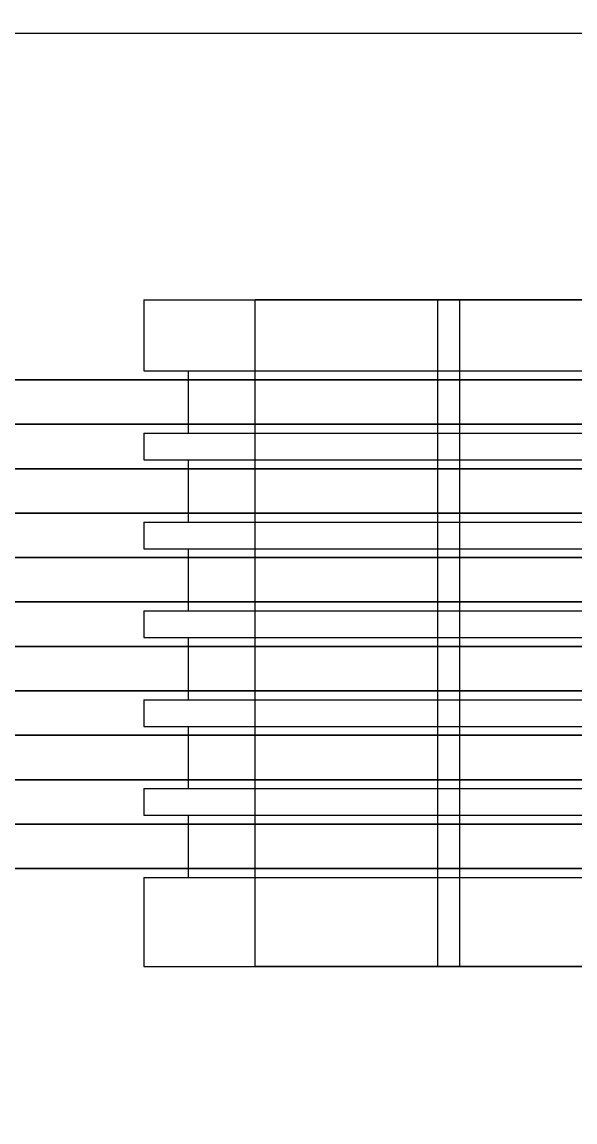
# Model space of a CAD drawing. Header units: millimetres. Extents: x -191664 to 191490, y -197311 to 10263.
# Drawn here: x 26940.8 to 27065, y -19695 to -19447.5 of the extents above; entities that cross this region are included whole.
import ezdxf

# ---------------------------------------------------------------- set-up
doc = ezdxf.new("R2010")
doc.units = ezdxf.units.MM
doc.layers.add('COTAS_INSTALACION_P', color=30, linetype='Continuous', lineweight=0)
doc.layers.add('superior_briquetadora', color=7, linetype='Continuous', lineweight=0)
doc.dimstyles.new('PLANTA_100', dxfattribs={"dimtxt": 250, "dimasz": 150, "dimexe": 150, "dimexo": 80, "dimgap": 100, "dimtad": 1, "dimtih": 1, "dimtoh": 1, "dimdec": 1, "dimdsep": 46, "dimcen": 0.09, "dimclrd": 1, "dimclre": 1, "dimclrt": 1, "dimadec": 0, "dimazin": 0, "dimtfac": 1, "dimtdec": 4, "dimtofl": 0, "dimtmove": 0, "dimatfit": 3, "dimfxl": 1, "dimtolj": 1, "dimtzin": 0, "dimarcsym": 0})

# ---------------------------------------------------------------- blocks, each defined once
blk = doc.blocks.new('*D5')
at = {"layer": 'COTAS_INSTALACION_P', "color": 1, "lineweight": -2, "transparency": 16777216}
for p, q in [((-1000, -18080), (-1000, -25850)), ((60117.12, -18080), (60117.12, -25850)), ((-850, -25700), (59967.12, -25700))]:
    blk.add_line(p, q, dxfattribs=at)
at = {"layer": 'COTAS_INSTALACION_P', "color": 1, "transparency": 16777216}
for points in [[(-850, -25675), (-850, -25725), (-1000, -25700)], [(59967.12, -25675), (59967.12, -25725), (60117.12, -25700)]]:
    blk.add_solid(points, dxfattribs=at)
at = {"layer": 'Defpoints', "color": 0, "transparency": 16777216}
for p in [(-1000, -18000), (60117.12, -18000), (60117.12, -25700)]:
    blk.add_point(p, dxfattribs=at)

msp = doc.modelspace()

# ---------------------------------------------------------------- linework, layer by layer
at = {"layer": 'superior_briquetadora', "color": 127, "true_color": 0x587e77}
for p, q in [((26932.1, -19450), (26941.38, -19450)), ((26941.38, -19450), (26952.5, -19450)), ((26952.5, -19450), (26965.33, -19450)), ((26965.33, -19450), (26979.71, -19450)), ((26979.71, -19450), (26995.49, -19450)), ((26995.49, -19450), (27012.47, -19450)), ((27012.47, -19450), (27030.45, -19450)), ((27030.45, -19450), (27049.23, -19450)), ((27049.23, -19450), (27068.58, -19450))]:
    msp.add_line(p, q, dxfattribs=at)
at = {"layer": 'superior_briquetadora', "color": 9, "true_color": 0xb9c3c2}
for p, q in [((26968.19, -19510), (26969.64, -19510)), ((26968.19, -19510), (26968.19, -19526)), ((26969.64, -19510), (26973.96, -19510)), ((26973.96, -19510), (26981.06, -19510)), ((26981.06, -19510), (26990.78, -19510)), ((26990.78, -19510), (27002.89, -19510)), ((26993.19, -19660), (26993.19, -19510)), ((26995.46, -19510), (26993.19, -19510)), ((27001.85, -19510), (26995.46, -19510)), ((27011.07, -19510), (27001.85, -19510)), ((27002.89, -19510), (27017.13, -19510)), ((27021.3, -19510), (27011.07, -19510)), ((27017.13, -19510), (27033.19, -19510)), ((27030.53, -19510), (27021.3, -19510)), ((27036.91, -19510), (27030.53, -19510)), ((27033.19, -19510), (27050.69, -19510)), ((27034.19, -19660), (27034.19, -19510)), ((27036.46, -19510), (27034.19, -19510)), ((27042.85, -19510), (27036.46, -19510)), ((27039.19, -19510), (27036.91, -19510)), ((27039.19, -19660), (27039.19, -19510)), ((27052.07, -19510), (27042.85, -19510)), ((27050.69, -19510), (27069.26, -19510)), ((27062.3, -19510), (27052.07, -19510)), ((27071.53, -19510), (27062.3, -19510)), ((26968.19, -19526), (26969.64, -19526)), ((26969.64, -19526), (26973.96, -19526)), ((26973.96, -19526), (26981.06, -19526)), ((26978.19, -19526), (26979.82, -19526)), ((26978.19, -19540), (26978.19, -19526)), ((26979.82, -19526), (26984.69, -19526)), ((26981.06, -19526), (26990.78, -19526)), ((26984.69, -19526), (26992.65, -19526)), ((26990.78, -19526), (27002.89, -19526)), ((26992.65, -19526), (27003.49, -19526)), ((27002.89, -19526), (27017.13, -19526)), ((27003.49, -19526), (27016.91, -19526)), ((27016.91, -19526), (27032.55, -19526)), ((27017.13, -19526), (27033.19, -19526)), ((27032.55, -19526), (27049.98, -19526)), ((27033.19, -19526), (27050.69, -19526)), ((27049.98, -19526), (27068.73, -19526)), ((27050.69, -19526), (27069.26, -19526)), ((26968.19, -19540), (26969.64, -19540)), ((26968.19, -19540), (26968.19, -19546)), ((26969.64, -19540), (26973.96, -19540)), ((26973.96, -19540), (26981.06, -19540)), ((26978.19, -19540), (26979.82, -19540)), ((26979.82, -19540), (26984.69, -19540)), ((26981.06, -19540), (26990.78, -19540)), ((26984.69, -19540), (26992.65, -19540)), ((26990.78, -19540), (27002.89, -19540)), ((26992.65, -19540), (27003.49, -19540)), ((27002.89, -19540), (27017.13, -19540)), ((27003.49, -19540), (27016.91, -19540)), ((27016.91, -19540), (27032.55, -19540)), ((27017.13, -19540), (27033.19, -19540)), ((27032.55, -19540), (27049.98, -19540)), ((27033.19, -19540), (27050.69, -19540)), ((27049.98, -19540), (27068.73, -19540)), ((27050.69, -19540), (27069.26, -19540)), ((26968.19, -19546), (26969.64, -19546)), ((26969.64, -19546), (26973.96, -19546)), ((26973.96, -19546), (26981.06, -19546)), ((26978.19, -19546), (26979.82, -19546)), ((26978.19, -19560), (26978.19, -19546)), ((26979.82, -19546), (26984.69, -19546)), ((26981.06, -19546), (26990.78, -19546)), ((26984.69, -19546), (26992.65, -19546)), ((26990.78, -19546), (27002.89, -19546)), ((26992.65, -19546), (27003.49, -19546)), ((27002.89, -19546), (27017.13, -19546)), ((27003.49, -19546), (27016.91, -19546)), ((27016.91, -19546), (27032.55, -19546)), ((27017.13, -19546), (27033.19, -19546)), ((27032.55, -19546), (27049.98, -19546)), ((27033.19, -19546), (27050.69, -19546)), ((27049.98, -19546), (27068.73, -19546)), ((27050.69, -19546), (27069.26, -19546)), ((26968.19, -19560), (26969.64, -19560)), ((26968.19, -19560), (26968.19, -19566)), ((26969.64, -19560), (26973.96, -19560)), ((26973.96, -19560), (26981.06, -19560)), ((26978.19, -19560), (26979.82, -19560)), ((26979.82, -19560), (26984.69, -19560)), ((26981.06, -19560), (26990.78, -19560)), ((26984.69, -19560), (26992.65, -19560)), ((26990.78, -19560), (27002.89, -19560)), ((26992.65, -19560), (27003.49, -19560)), ((27002.89, -19560), (27017.13, -19560)), ((27003.49, -19560), (27016.91, -19560)), ((27016.91, -19560), (27032.55, -19560)), ((27017.13, -19560), (27033.19, -19560)), ((27032.55, -19560), (27049.98, -19560)), ((27033.19, -19560), (27050.69, -19560)), ((27049.98, -19560), (27068.73, -19560)), ((27050.69, -19560), (27069.26, -19560)), ((26968.19, -19566), (26969.64, -19566)), ((26969.64, -19566), (26973.96, -19566)), ((26973.96, -19566), (26981.06, -19566)), ((26978.19, -19566), (26979.82, -19566)), ((26978.19, -19580), (26978.19, -19566)), ((26979.82, -19566), (26984.69, -19566)), ((26981.06, -19566), (26990.78, -19566)), ((26984.69, -19566), (26992.65, -19566)), ((26990.78, -19566), (27002.89, -19566)), ((26992.65, -19566), (27003.49, -19566)), ((27002.89, -19566), (27017.13, -19566)), ((27003.49, -19566), (27016.91, -19566)), ((27016.91, -19566), (27032.55, -19566)), ((27017.13, -19566), (27033.19, -19566)), ((27032.55, -19566), (27049.98, -19566)), ((27033.19, -19566), (27050.69, -19566)), ((27049.98, -19566), (27068.73, -19566)), ((27050.69, -19566), (27069.26, -19566)), ((26968.19, -19580), (26969.64, -19580)), ((26968.19, -19580), (26968.19, -19586)), ((26969.64, -19580), (26973.96, -19580)), ((26973.96, -19580), (26981.06, -19580)), ((26978.19, -19580), (26979.82, -19580)), ((26979.82, -19580), (26984.69, -19580)), ((26981.06, -19580), (26990.78, -19580)), ((26984.69, -19580), (26992.65, -19580)), ((26990.78, -19580), (27002.89, -19580)), ((26992.65, -19580), (27003.49, -19580)), ((27002.89, -19580), (27017.13, -19580)), ((27003.49, -19580), (27016.91, -19580)), ((27016.91, -19580), (27032.55, -19580)), ((27017.13, -19580), (27033.19, -19580)), ((27032.55, -19580), (27049.98, -19580)), ((27033.19, -19580), (27050.69, -19580)), ((27049.98, -19580), (27068.73, -19580)), ((27050.69, -19580), (27069.26, -19580)), ((26968.19, -19586), (26969.64, -19586)), ((26969.64, -19586), (26973.96, -19586)), ((26973.96, -19586), (26981.06, -19586)), ((26978.19, -19586), (26979.82, -19586)), ((26978.19, -19600), (26978.19, -19586)), ((26979.82, -19586), (26984.69, -19586)), ((26981.06, -19586), (26990.78, -19586)), ((26984.69, -19586), (26992.65, -19586)), ((26990.78, -19586), (27002.89, -19586)), ((26992.65, -19586), (27003.49, -19586)), ((27002.89, -19586), (27017.13, -19586)), ((27003.49, -19586), (27016.91, -19586)), ((27016.91, -19586), (27032.55, -19586)), ((27017.13, -19586), (27033.19, -19586)), ((27032.55, -19586), (27049.98, -19586)), ((27033.19, -19586), (27050.69, -19586)), ((27049.98, -19586), (27068.73, -19586)), ((27050.69, -19586), (27069.26, -19586)), ((26968.19, -19600), (26969.64, -19600)), ((26968.19, -19600), (26968.19, -19606)), ((26969.64, -19600), (26973.96, -19600)), ((26973.96, -19600), (26981.06, -19600)), ((26978.19, -19600), (26979.82, -19600)), ((26979.82, -19600), (26984.69, -19600)), ((26981.06, -19600), (26990.78, -19600)), ((26984.69, -19600), (26992.65, -19600)), ((26990.78, -19600), (27002.89, -19600)), ((26992.65, -19600), (27003.49, -19600)), ((27002.89, -19600), (27017.13, -19600)), ((27003.49, -19600), (27016.91, -19600)), ((27016.91, -19600), (27032.55, -19600)), ((27017.13, -19600), (27033.19, -19600)), ((27032.55, -19600), (27049.98, -19600)), ((27033.19, -19600), (27050.69, -19600)), ((27049.98, -19600), (27068.73, -19600)), ((27050.69, -19600), (27069.26, -19600)), ((26968.19, -19606), (26969.64, -19606)), ((26969.64, -19606), (26973.96, -19606)), ((26973.96, -19606), (26981.06, -19606)), ((26978.19, -19606), (26979.82, -19606)), ((26978.19, -19620), (26978.19, -19606)), ((26979.82, -19606), (26984.69, -19606)), ((26981.06, -19606), (26990.78, -19606)), ((26984.69, -19606), (26992.65, -19606)), ((26990.78, -19606), (27002.89, -19606)), ((26992.65, -19606), (27003.49, -19606)), ((27002.89, -19606), (27017.13, -19606)), ((27003.49, -19606), (27016.91, -19606)), ((27016.91, -19606), (27032.55, -19606)), ((27017.13, -19606), (27033.19, -19606)), ((27032.55, -19606), (27049.98, -19606)), ((27033.19, -19606), (27050.69, -19606)), ((27049.98, -19606), (27068.73, -19606)), ((27050.69, -19606), (27069.26, -19606)), ((26968.19, -19620), (26969.64, -19620)), ((26968.19, -19620), (26968.19, -19626)), ((26969.64, -19620), (26973.96, -19620)), ((26973.96, -19620), (26981.06, -19620)), ((26978.19, -19620), (26979.82, -19620)), ((26979.82, -19620), (26984.69, -19620)), ((26981.06, -19620), (26990.78, -19620)), ((26984.69, -19620), (26992.65, -19620)), ((26990.78, -19620), (27002.89, -19620)), ((26992.65, -19620), (27003.49, -19620)), ((27002.89, -19620), (27017.13, -19620)), ((27003.49, -19620), (27016.91, -19620)), ((27016.91, -19620), (27032.55, -19620)), ((27017.13, -19620), (27033.19, -19620)), ((27032.55, -19620), (27049.98, -19620)), ((27033.19, -19620), (27050.69, -19620)), ((27049.98, -19620), (27068.73, -19620)), ((27050.69, -19620), (27069.26, -19620)), ((26968.19, -19626), (26969.64, -19626)), ((26969.64, -19626), (26973.96, -19626)), ((26973.96, -19626), (26981.06, -19626)), ((26978.19, -19626), (26979.82, -19626)), ((26978.19, -19640), (26978.19, -19626)), ((26979.82, -19626), (26984.69, -19626)), ((26981.06, -19626), (26990.78, -19626)), ((26984.69, -19626), (26992.65, -19626)), ((26990.78, -19626), (27002.89, -19626)), ((26992.65, -19626), (27003.49, -19626)), ((27002.89, -19626), (27017.13, -19626)), ((27003.49, -19626), (27016.91, -19626)), ((27016.91, -19626), (27032.55, -19626)), ((27017.13, -19626), (27033.19, -19626)), ((27032.55, -19626), (27049.98, -19626)), ((27033.19, -19626), (27050.69, -19626)), ((27049.98, -19626), (27068.73, -19626)), ((27050.69, -19626), (27069.26, -19626)), ((26968.19, -19640), (26969.64, -19640)), ((26968.19, -19640), (26968.19, -19660)), ((26969.64, -19640), (26973.96, -19640)), ((26973.96, -19640), (26981.06, -19640)), ((26978.19, -19640), (26979.82, -19640)), ((26979.82, -19640), (26984.69, -19640)), ((26981.06, -19640), (26990.78, -19640)), ((26984.69, -19640), (26992.65, -19640)), ((26990.78, -19640), (27002.89, -19640)), ((26992.65, -19640), (27003.49, -19640)), ((27002.89, -19640), (27017.13, -19640)), ((27003.49, -19640), (27016.91, -19640)), ((27016.91, -19640), (27032.55, -19640)), ((27017.13, -19640), (27033.19, -19640)), ((27032.55, -19640), (27049.98, -19640)), ((27033.19, -19640), (27050.69, -19640)), ((27049.98, -19640), (27068.73, -19640)), ((27050.69, -19640), (27069.26, -19640)), ((26968.19, -19660), (26969.64, -19660)), ((26969.64, -19660), (26973.96, -19660)), ((26973.96, -19660), (26981.06, -19660)), ((26981.06, -19660), (26990.78, -19660)), ((26990.78, -19660), (27002.89, -19660)), ((26995.46, -19660), (26993.19, -19660)), ((27001.85, -19660), (26995.46, -19660)), ((27011.07, -19660), (27001.85, -19660)), ((27002.89, -19660), (27017.13, -19660)), ((27021.3, -19660), (27011.07, -19660)), ((27017.13, -19660), (27033.19, -19660)), ((27030.53, -19660), (27021.3, -19660)), ((27036.91, -19660), (27030.53, -19660)), ((27033.19, -19660), (27050.69, -19660)), ((27036.46, -19660), (27034.19, -19660)), ((27042.85, -19660), (27036.46, -19660)), ((27039.19, -19660), (27036.91, -19660)), ((27052.07, -19660), (27042.85, -19660)), ((27050.69, -19660), (27069.26, -19660)), ((27062.3, -19660), (27052.07, -19660)), ((27071.53, -19660), (27062.3, -19660))]:
    msp.add_line(p, q, dxfattribs=at)
at = {"layer": 'superior_briquetadora', "color": 117, "true_color": 0x376c5b}
for p, q in [((25349.74, -19528), (27106.85, -19528)), ((25350.31, -19528), (27107.42, -19528)), ((27114.11, -19528), (25367.8, -19528)), ((27115.16, -19528), (25368.85, -19528)), ((25349.74, -19538), (27106.85, -19538)), ((25350.31, -19538), (27107.42, -19538)), ((27114.11, -19538), (25367.8, -19538)), ((27115.16, -19538), (25368.85, -19538)), ((25349.74, -19548), (27106.85, -19548)), ((25350.31, -19548), (27107.42, -19548)), ((27114.11, -19548), (25367.8, -19548)), ((27115.16, -19548), (25368.85, -19548)), ((25349.74, -19558), (27106.85, -19558)), ((25350.31, -19558), (27107.42, -19558)), ((27114.11, -19558), (25367.8, -19558)), ((27115.16, -19558), (25368.85, -19558)), ((25349.74, -19568), (27106.85, -19568)), ((25350.31, -19568), (27107.42, -19568)), ((27114.11, -19568), (25367.8, -19568)), ((27115.16, -19568), (25368.85, -19568)), ((25349.74, -19578), (27106.85, -19578)), ((25350.31, -19578), (27107.42, -19578)), ((27114.11, -19578), (25367.8, -19578)), ((27115.16, -19578), (25368.85, -19578)), ((25349.74, -19588), (27106.85, -19588)), ((25350.31, -19588), (27107.42, -19588)), ((27114.11, -19588), (25367.8, -19588)), ((27115.16, -19588), (25368.85, -19588)), ((25349.74, -19598), (27106.85, -19598)), ((25350.31, -19598), (27107.42, -19598)), ((27114.11, -19598), (25367.8, -19598)), ((27115.16, -19598), (25368.85, -19598)), ((25349.74, -19608), (27106.85, -19608)), ((25350.31, -19608), (27107.42, -19608)), ((27114.11, -19608), (25367.8, -19608)), ((27115.16, -19608), (25368.85, -19608)), ((25349.74, -19618), (27106.85, -19618)), ((25350.31, -19618), (27107.42, -19618)), ((27114.11, -19618), (25367.8, -19618)), ((27115.16, -19618), (25368.85, -19618)), ((25349.74, -19628), (27106.85, -19628)), ((25350.31, -19628), (27107.42, -19628)), ((27114.11, -19628), (25367.8, -19628)), ((27115.16, -19628), (25368.85, -19628)), ((25349.74, -19638), (27106.85, -19638)), ((25350.31, -19638), (27107.42, -19638)), ((27114.11, -19638), (25367.8, -19638)), ((27115.16, -19638), (25368.85, -19638))]:
    msp.add_line(p, q, dxfattribs=at)

# ---------------------------------------------------------------- dimensions: what is measured, and where the dimension line sits
at = {"layer": 'COTAS_INSTALACION_P'}
dim = msp.add_aligned_dim(p1=(-1000, -18000), p2=(60117.12, -18000), distance=-7700, text='<> P', dimstyle='PLANTA_100', dxfattribs=at)
dim.commit()
dim.dimension.update_dxf_attribs({"geometry": '*D5', "text_midpoint": (29558.56, -25700)})

doc.saveas('drawing.dxf')
